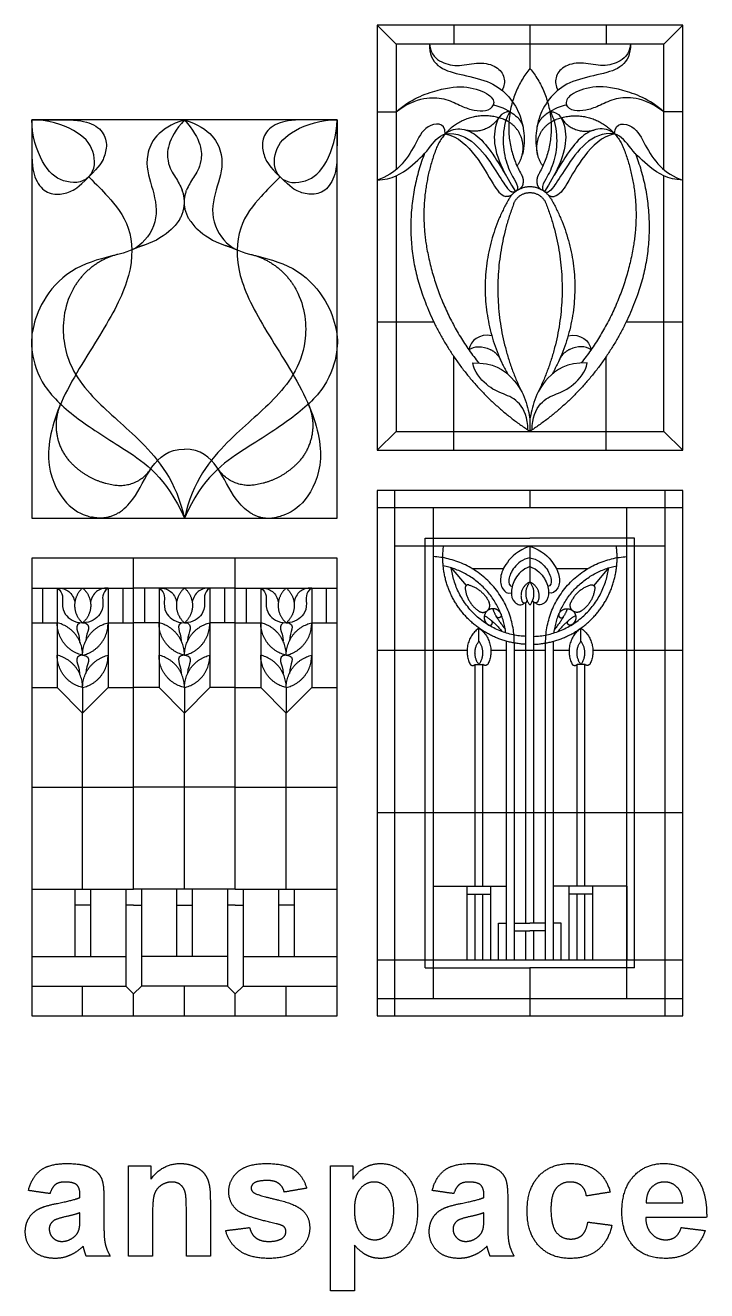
# Model space of a CAD drawing. Header units: millimetres. Extents: x -155 to 174, y -195 to 151.
# Drawn here: x 11 to 65.5, y -195.3 to -93.9 of the extents above; entities that cross this region are included whole.
import ezdxf

# ---------------------------------------------------------------- set-up
doc = ezdxf.new("R2010")
doc.units = ezdxf.units.MM
doc.header["$MEASUREMENT"] = 0
doc.layers.add('Layer 03', color=5, linetype='Continuous')

msp = doc.modelspace()

# ---------------------------------------------------------------- linework, layer by layer
at = {"layer": 'Layer 03'}
for p, q in [((45.27, -127.94), (45.27, -120.42)), ((57.49, -127.94), (57.49, -120.42)), ((40.54, -131.16), (40.54, -173.25)), ((62.21, -173.25), (62.21, -131.16)), ((63.61, -132.55), (39.15, -132.55)), ((43.63, -132.55), (43.63, -171.86)), ((59.13, -171.86), (59.13, -132.55)), ((62.21, -135.63), (40.54, -135.63)), ((42.99, -169.41), (42.99, -135)), ((59.76, -169.41), (59.76, -135)), ((11.48, -138.99), (19.63, -138.99)), ((27.78, -138.99), (19.63, -138.99)), ((27.78, -138.99), (35.93, -138.99)), ((51.06, -165.83), (51.06, -140.13)), ((51.69, -165.83), (51.69, -140.13)), ((49.5, -168.78), (49.5, -143.25)), ((50.13, -168.78), (50.13, -143.39)), ((52.63, -168.78), (52.63, -143.39)), ((53.26, -168.78), (53.26, -143.25)), ((39.15, -143.97), (46.35, -143.97)), ((48.24, -143.97), (49.5, -143.97)), ((50.13, -143.97), (51.06, -143.97)), ((51.06, -143.97), (51.69, -143.97)), ((51.69, -143.97), (52.63, -143.97)), ((53.26, -143.97), (54.52, -143.97)), ((56.41, -143.97), (63.61, -143.97)), ((46.98, -162.88), (46.98, -145.11)), ((47.61, -162.88), (47.61, -145.11)), ((55.15, -162.88), (55.15, -145.11)), ((55.78, -162.88), (55.78, -145.11)), ((39.15, -156.97), (63.61, -156.97)), ((19, -163.12), (19, -170.87)), ((20.26, -163.12), (20.26, -170.87)), ((27.15, -163.12), (27.15, -170.87)), ((28.41, -163.12), (28.41, -170.87)), ((46.35, -168.78), (46.35, -162.88)), ((48.24, -168.78), (48.24, -162.88)), ((54.52, -168.78), (54.52, -162.88)), ((56.41, -168.78), (56.41, -162.88)), ((46.35, -163.51), (48.24, -163.51)), ((46.98, -168.78), (46.98, -163.51)), ((47.61, -168.78), (47.61, -163.51)), ((56.41, -163.51), (54.52, -163.51)), ((55.15, -168.78), (55.15, -163.51)), ((55.78, -168.78), (55.78, -163.51)), ((48.87, -168.78), (48.87, -165.83)), ((53.89, -168.78), (53.89, -165.83)), ((50.13, -166.46), (51.38, -166.46)), ((51.06, -168.78), (51.06, -166.46)), ((52.63, -166.46), (51.38, -166.46)), ((51.69, -168.78), (51.69, -166.46)), ((51.69, -168.78), (51.69, -166.46)), ((28.41, -168.49), (35.93, -168.49)), ((39.15, -168.78), (63.61, -168.78)), ((28.41, -170.87), (35.93, -170.87)), ((39.15, -171.86), (63.61, -171.86))]:
    msp.add_line(p, q, dxfattribs=at)
for points in [[(39.15, -127.94), (63.61, -127.94), (63.61, -93.9), (39.15, -93.9)], [(11.48, -133.39), (35.93, -133.39), (35.93, -101.46), (11.48, -101.46)], [(39.15, -173.25), (63.61, -173.25), (63.61, -131.16), (39.15, -131.16)], [(11.48, -173.25), (35.93, -173.25), (35.93, -136.6), (11.48, -136.6)]]:
    msp.add_lwpolyline(points, close=True, dxfattribs=at)
for points in [[(40.66, -95.41), (39.15, -93.9)], [(45.27, -93.9), (45.27, -95.41)], [(51.38, -93.9), (51.38, -97.36)], [(57.49, -93.9), (57.49, -95.41)], [(62.1, -95.41), (63.61, -93.9)], [(62.1, -105.47), (62.1, -95.41), (40.66, -95.41), (40.66, -105.47)], [(39.15, -100.82), (40.66, -100.82)], [(63.61, -100.82), (62.1, -100.82)], [(40.66, -105.95), (40.66, -126.43), (62.1, -126.43), (62.1, -105.95)], [(39.15, -117.66), (43.68, -117.66)], [(59.08, -117.66), (63.61, -117.66)], [(51.38, -125.46), (51.38, -126.43)], [(40.66, -126.43), (39.15, -127.94)], [(62.1, -126.43), (63.61, -127.94)], [(51.38, -131.16), (51.38, -132.55)], [(42.99, -135), (51.38, -135)], [(59.76, -135), (51.38, -135)], [(51.38, -135.63), (51.38, -138.49)], [(19.63, -163.12), (19.63, -136.6)], [(27.78, -163.12), (27.78, -136.6)], [(45.08, -137.37), (46.27, -138.79)], [(46.72, -137.41), (49.27, -137.41)], [(53.49, -137.41), (56.03, -137.41)], [(57.68, -137.37), (56.49, -138.79)], [(11.48, -138.99), (15.55, -138.99)], [(12.35, -138.99), (12.35, -141.77)], [(13.52, -138.99), (13.52, -146.96)], [(17.59, -138.99), (17.59, -146.96)], [(18.76, -138.99), (18.76, -141.77)], [(20.5, -138.99), (20.5, -141.77)], [(21.67, -138.99), (21.67, -146.96)], [(27.78, -138.99), (23.71, -138.99)], [(25.74, -138.99), (25.74, -146.96)], [(26.91, -138.99), (26.91, -141.77)], [(27.78, -138.99), (31.86, -138.99)], [(28.65, -138.99), (28.65, -141.77)], [(29.82, -138.99), (29.82, -146.96)], [(33.9, -138.99), (33.9, -146.96)], [(35.06, -138.99), (35.06, -141.77)], [(11.48, -141.77), (13.52, -141.77)], [(17.59, -141.77), (19.63, -141.77)], [(21.67, -141.77), (19.63, -141.77)], [(27.78, -141.77), (25.74, -141.77)], [(27.78, -141.77), (29.82, -141.77)], [(33.9, -141.77), (35.93, -141.77)], [(47.29, -143.24), (47.29, -142.19)], [(55.46, -143.24), (55.46, -142.19)], [(46.98, -145.11), (47.61, -145.11)], [(55.78, -145.11), (55.15, -145.11)], [(11.48, -146.96), (13.52, -146.96)], [(13.52, -146.96), (15.55, -149)], [(15.55, -146.96), (15.55, -149)], [(17.59, -146.96), (15.55, -149)], [(17.59, -146.96), (19.63, -146.96)], [(21.67, -146.96), (19.63, -146.96)], [(21.67, -146.96), (23.71, -149)], [(25.74, -146.96), (23.71, -149)], [(23.71, -146.96), (23.71, -149)], [(27.78, -146.96), (25.74, -146.96)], [(27.78, -146.96), (29.82, -146.96)], [(29.82, -146.96), (31.86, -149)], [(33.9, -146.96), (31.86, -149)], [(31.86, -146.96), (31.86, -149)], [(33.9, -146.96), (35.93, -146.96)], [(15.55, -163.12), (15.55, -149)], [(23.71, -163.12), (23.71, -149)], [(31.86, -163.12), (31.86, -149)], [(11.48, -154.93), (19.63, -154.93)], [(27.78, -154.93), (19.63, -154.93)], [(27.78, -154.93), (35.93, -154.93)], [(11.48, -163.12), (19.63, -163.12)], [(14.93, -163.12), (14.93, -168.49)], [(16.18, -163.12), (16.18, -168.49)], [(27.78, -163.12), (19.63, -163.12)], [(23.08, -163.12), (23.08, -168.49)], [(24.33, -163.12), (24.33, -168.49)], [(27.78, -163.12), (35.93, -163.12)], [(31.23, -163.12), (31.23, -168.49)], [(32.49, -163.12), (32.49, -168.49)], [(43.63, -162.88), (43.63, -168.78)], [(43.63, -162.88), (49.5, -162.88)], [(59.13, -162.88), (53.26, -162.88)], [(59.13, -162.88), (59.13, -168.78)], [(16.18, -164.38), (14.93, -164.38)], [(19.63, -164.38), (19, -164.38)], [(19.63, -164.38), (20.26, -164.38)], [(23.08, -164.38), (24.33, -164.38)], [(27.78, -164.38), (27.15, -164.38)], [(27.78, -164.38), (28.41, -164.38)], [(32.49, -164.38), (31.23, -164.38)], [(48.87, -165.83), (49.5, -165.83)], [(50.13, -165.83), (51.38, -165.83)], [(52.63, -165.83), (51.38, -165.83)], [(53.89, -165.83), (53.26, -165.83)], [(11.48, -168.49), (19, -168.49)], [(27.15, -168.49), (20.26, -168.49)], [(42.99, -169.41), (51.38, -169.41)], [(51.38, -169.41), (51.38, -173.25)], [(59.76, -169.41), (51.38, -169.41)], [(11.48, -170.87), (19, -170.87)], [(15.55, -173.25), (15.55, -170.87)], [(19, -170.87), (19.63, -171.5)], [(20.26, -170.87), (19.63, -171.5)], [(27.15, -170.87), (20.26, -170.87)], [(23.71, -173.25), (23.71, -170.87)], [(27.15, -170.87), (27.78, -171.5)], [(28.41, -170.87), (27.78, -171.5)], [(31.86, -173.25), (31.86, -170.87)], [(19.63, -173.25), (19.63, -171.5)], [(27.78, -173.25), (27.78, -171.5)]]:
    msp.add_lwpolyline(points, dxfattribs=at)
for points, degree in [([(43.33, -95.41), (43.31, -96.18), (43.85, -97.31), (45.62, -97.81), (48.11, -98.32), (49.61, -99.38), (50.62, -100.97), (50.95, -102.56), (50.93, -103.57), (50.77, -104.26)], 3), ([(43.33, -95.41), (43.45, -96.27), (44.28, -96.95), (45.7, -97.23), (47.32, -96.78), (48.8, -97.17), (49.41, -98.06), (49.33, -98.79), (49.13, -99.1)], 3), ([(59.42, -95.41), (59.45, -96.18), (58.91, -97.31), (57.13, -97.81), (54.65, -98.32), (53.14, -99.38), (52.14, -100.97), (51.81, -102.56), (51.83, -103.57), (51.99, -104.26)], 3), ([(59.42, -95.41), (59.31, -96.27), (58.48, -96.95), (57.06, -97.23), (55.44, -96.78), (53.96, -97.17), (53.35, -98.06), (53.43, -98.79), (53.63, -99.1)], 3), ([(40.66, -100.82), (41.8, -99.83), (44.16, -98.92), (46.38, -98.71), (48.32, -99.43), (48.53, -100.02), (48.45, -100.27)], 3), ([(62.1, -100.82), (60.96, -99.83), (58.6, -98.92), (56.38, -98.71), (54.44, -99.43), (54.23, -100.02), (54.31, -100.27)], 3), ([(40.66, -100.82), (41.82, -99.99), (43.21, -99.62), (44.69, -99.75), (45.92, -100.42), (46.92, -100.74), (47.85, -100.8), (48.36, -100.52), (48.45, -100.27)], 3), ([(62.1, -100.82), (60.94, -99.99), (59.55, -99.62), (58.07, -99.75), (56.84, -100.42), (55.84, -100.74), (54.91, -100.8), (54.4, -100.52), (54.31, -100.27)], 3), ([(49.79, -100.82), (49, -100.8), (48.43, -102.16), (48.54, -104.04), (49.3, -105.77), (50.23, -107.21)], 3), ([(52.97, -100.82), (53.76, -100.8), (54.33, -102.16), (54.22, -104.04), (53.46, -105.77), (52.53, -107.21)], 3), ([(23.71, -101.46), (21.56, -102.16), (20.34, -104.44), (21.08, -106.72), (21.78, -109.35), (20.19, -111.88), (18.07, -112.29), (14.41, -113.34), (12.19, -116.03), (11.48, -118.3), (11.37, -119.88), (12.18, -122.86), (15.1, -125.51), (18.81, -127.78), (22.25, -130.08), (23.71, -133.39)], 3), ([(16.05, -106.04), (16.58, -105.51), (16.6, -103.87), (15.21, -102.25), (12.72, -101.46), (11.48, -101.46)], 3), ([(11.48, -101.46), (14.37, -101.46), (15.73, -101.46), (17.2, -102.26), (17.56, -103.46), (17.27, -104.58), (16.94, -105.15), (16.05, -106.04)], 3), ([(11.48, -101.46), (11.48, -104.35), (11.48, -105.71), (12.28, -107.19), (13.47, -107.54), (14.59, -107.26), (15.16, -106.93), (16.05, -106.04)], 3), ([(16.05, -106.04), (15.52, -106.57), (13.88, -106.59), (12.27, -105.19), (11.48, -102.71), (11.48, -101.46)], 3), ([(23.71, -101.46), (25.85, -102.16), (27.07, -104.44), (26.33, -106.72), (25.63, -109.35), (27.22, -111.88), (29.35, -112.29), (33, -113.34), (35.22, -116.03), (35.93, -118.3), (36.04, -119.88), (35.23, -122.86), (32.31, -125.51), (28.6, -127.78), (25.16, -130.08), (23.71, -133.39)], 3), ([(35.93, -101.46), (33.04, -101.46), (31.69, -101.46), (30.21, -102.26), (29.85, -103.46), (30.14, -104.58), (30.47, -105.15), (31.36, -106.04)], 3), ([(31.36, -106.04), (30.83, -105.51), (30.81, -103.87), (32.2, -102.25), (34.69, -101.46), (35.93, -101.46)], 3), ([(31.36, -106.04), (31.89, -106.57), (33.53, -106.59), (35.15, -105.19), (35.93, -102.71), (35.93, -101.46)], 3), ([(35.93, -101.46), (35.93, -104.35), (35.93, -105.71), (35.14, -107.19), (33.94, -107.54), (32.82, -107.26), (32.25, -106.93), (31.36, -106.04)], 3), ([(44.6, -102.59), (44.57, -101.61), (42.93, -101.81), (42.22, -103.47), (41.07, -105.3), (39.89, -106.05), (39.15, -106.3)], 3), ([(58.16, -102.59), (58.19, -101.61), (59.83, -101.81), (60.54, -103.47), (61.69, -105.3), (62.87, -106.05), (63.61, -106.3)], 3), ([(39.15, -106.3), (40.35, -106.25), (41.89, -105.26), (43.34, -103.8), (44.02, -102.75), (44.6, -102.59)], 3), ([(63.61, -106.3), (62.41, -106.25), (60.87, -105.26), (59.42, -103.8), (58.73, -102.75), (58.16, -102.59)], 3), ([(48.32, -118.77), (47.3, -118.59), (46.62, -119.14), (46.49, -119.9)], 3), ([(54.43, -118.77), (55.45, -118.59), (56.14, -119.14), (56.27, -119.9)], 3), ([(46.49, -119.9), (46.91, -119.54), (47.6, -119.6), (48.18, -119.86)], 3), ([(56.27, -119.9), (55.85, -119.54), (55.15, -119.6), (54.58, -119.86)], 3), ([(46.79, -120.95), (48.44, -120.88), (50.21, -122.18), (51.08, -123.93), (51.32, -125.01), (51.38, -125.46)], 3), ([(51.21, -126.32), (51.21, -125.35), (50.61, -123.98), (49.25, -123.43), (47.92, -122.89), (46.91, -121.62), (46.79, -120.95)], 3), ([(55.97, -120.95), (54.32, -120.88), (52.54, -122.18), (51.68, -123.93), (51.44, -125.01), (51.38, -125.46)], 3), ([(51.55, -126.32), (51.55, -125.35), (52.15, -123.98), (53.51, -123.43), (54.83, -122.89), (55.85, -121.62), (55.97, -120.95)], 3), ([(51.38, -135.63), (50.39, -135.98), (49.4, -136.98), (48.92, -138.15), (49.12, -139.14), (49.58, -139.46), (49.89, -139.37)], 3), ([(51.38, -135.63), (52.37, -135.98), (53.35, -136.98), (53.84, -138.15), (53.64, -139.14), (53.18, -139.46), (52.87, -139.37)], 3), ([(51.38, -136.56), (50.78, -136.67), (50.01, -137.33), (49.6, -138.32), (49.71, -138.85), (49.96, -138.85)], 3), ([(51.38, -136.56), (51.98, -136.67), (52.75, -137.33), (53.16, -138.32), (53.05, -138.85), (52.8, -138.85)], 3), ([(51.38, -137.27), (50.77, -137.48), (50.11, -138.22), (49.8, -139.31), (50.02, -140.23), (50.73, -140.42), (50.94, -140.17)], 3), ([(51.38, -137.27), (51.98, -137.48), (52.65, -138.22), (52.95, -139.31), (52.74, -140.23), (52.03, -140.42), (51.82, -140.17)], 3), ([(13.52, -138.99), (14.07, -139.37), (13.82, -140.3), (14.13, -141.13), (14.66, -141.57), (15.2, -141.77), (15.55, -141.77)], 3), ([(13.52, -138.99), (13.93, -138.99), (14.51, -139.16), (14.86, -139.76), (14.93, -140.12)], 3), ([(17.59, -138.99), (17.04, -139.37), (17.29, -140.3), (16.97, -141.13), (16.45, -141.57), (15.91, -141.77), (15.55, -141.77)], 3), ([(17.59, -138.99), (17.18, -138.99), (16.6, -139.16), (16.25, -139.76), (16.18, -140.12)], 3), ([(21.67, -138.99), (22.22, -139.37), (21.97, -140.3), (22.28, -141.13), (22.81, -141.57), (23.35, -141.77), (23.71, -141.77)], 3), ([(21.67, -138.99), (22.08, -138.99), (22.66, -139.16), (23.01, -139.76), (23.08, -140.12)], 3), ([(25.74, -138.99), (25.19, -139.37), (25.44, -140.3), (25.13, -141.13), (24.6, -141.57), (24.06, -141.77), (23.71, -141.77)], 3), ([(25.74, -138.99), (25.33, -138.99), (24.75, -139.16), (24.4, -139.76), (24.33, -140.12)], 3), ([(29.82, -138.99), (30.23, -138.99), (30.81, -139.16), (31.16, -139.76), (31.23, -140.12)], 3), ([(29.82, -138.99), (30.38, -139.37), (30.12, -140.3), (30.44, -141.13), (30.96, -141.57), (31.51, -141.77), (31.86, -141.77)], 3), ([(33.9, -138.99), (33.34, -139.37), (33.59, -140.3), (33.28, -141.13), (32.76, -141.57), (32.21, -141.77), (31.86, -141.77)], 3), ([(33.9, -138.99), (33.48, -138.99), (32.9, -139.16), (32.55, -139.76), (32.49, -140.12)], 3), ([(48.39, -140.64), (48.66, -141.38), (49.4, -142.27)], 2), ([(54.37, -140.64), (54.1, -141.38), (53.36, -142.27)], 2), ([(15.55, -141.77), (15.12, -141.77), (14.98, -142.24), (15.3, -142.82), (15.3, -143.22)], 3), ([(15.55, -141.77), (15.99, -141.77), (16.13, -142.24), (15.8, -142.82), (15.8, -143.22)], 3), ([(23.71, -141.77), (23.27, -141.77), (23.13, -142.24), (23.45, -142.82), (23.45, -143.22)], 3), ([(23.71, -141.77), (24.14, -141.77), (24.28, -142.24), (23.96, -142.82), (23.96, -143.22)], 3), ([(31.86, -141.77), (31.42, -141.77), (31.29, -142.24), (31.61, -142.82), (31.61, -143.22)], 3), ([(31.86, -141.77), (32.3, -141.77), (32.43, -142.24), (32.11, -142.82), (32.11, -143.22)], 3), ([(47.73, -141.19), (48.41, -141.59), (49.16, -142.47)], 2), ([(55.03, -141.19), (54.34, -141.59), (53.6, -142.47)], 2), ([(15.55, -144.37), (15.12, -144.37), (14.98, -144.83), (15.3, -145.41), (15.3, -145.82)], 3), ([(15.55, -144.37), (15.99, -144.37), (16.13, -144.83), (15.8, -145.41), (15.8, -145.82)], 3), ([(23.71, -144.37), (23.27, -144.37), (23.13, -144.83), (23.45, -145.41), (23.45, -145.82)], 3), ([(23.71, -144.37), (24.14, -144.37), (24.28, -144.83), (23.96, -145.41), (23.96, -145.82)], 3), ([(31.86, -144.37), (31.42, -144.37), (31.29, -144.83), (31.61, -145.41), (31.61, -145.82)], 3), ([(31.86, -144.37), (32.3, -144.37), (32.43, -144.83), (32.11, -145.41), (32.11, -145.82)], 3), ([(12.2, -185.62), (12.9, -185.09), (14.28, -185.09)], 2), ([(14.28, -185.09), (15.53, -185.09), (16.14, -185.4)], 2), ([(16.14, -185.4), (16.76, -185.7), (17.01, -186.17)], 2), ([(19.23, -192.5), (19.23, -188.89), (19.23, -185.28)], 2), ([(19.23, -185.28), (20.13, -185.28), (21.02, -185.28)], 2), ([(21.02, -186.33), (21.96, -185.09), (23.38, -185.09)], 2), ([(21.02, -185.28), (21.02, -185.8), (21.02, -186.33)], 2), ([(23.38, -185.09), (24, -185.09), (24.52, -185.32)], 2), ([(24.52, -185.32), (25.04, -185.55), (25.3, -185.9)], 2), ([(28, -185.74), (28.74, -185.09), (30.3, -185.09)], 2), ([(30.3, -185.09), (31.78, -185.09), (32.5, -185.59)], 2), ([(35.41, -185.28), (36.3, -185.28), (37.2, -185.28)], 2), ([(35.41, -195.28), (35.41, -190.28), (35.41, -185.28)], 2), ([(37.2, -185.28), (37.2, -185.8), (37.2, -186.33)], 2), ([(37.2, -186.33), (37.54, -185.79), (38.12, -185.44)], 2), ([(38.12, -185.44), (38.7, -185.09), (39.41, -185.09)], 2), ([(39.41, -185.09), (40.65, -185.09), (41.52, -186.08)], 2), ([(44.54, -185.62), (45.24, -185.09), (46.62, -185.09)], 2), ([(46.62, -185.09), (47.88, -185.09), (48.49, -185.4)], 2), ([(48.49, -185.4), (49.1, -185.7), (49.35, -186.17)], 2), ([(52.09, -186.09), (53.02, -185.09), (54.62, -185.09)], 2), ([(54.62, -185.09), (55.93, -185.09), (56.7, -185.66)], 2), ([(59.68, -186.11), (60.63, -185.09), (62.07, -185.09)], 2), ([(62.07, -185.09), (63.7, -185.09), (64.63, -186.16)], 2), ([(11.21, -187.25), (11.5, -186.15), (12.2, -185.62)], 2), ([(17.01, -186.17), (17.26, -186.63), (17.26, -187.88)], 2), ([(25.3, -185.9), (25.57, -186.26), (25.67, -186.71)], 2), ([(27.26, -187.33), (27.26, -186.38), (28, -185.74)], 2), ([(30.34, -186.45), (29.59, -186.45), (29.27, -186.66)], 2), ([(31.26, -186.69), (30.94, -186.45), (30.34, -186.45)], 2), ([(32.5, -185.59), (33.22, -186.09), (33.49, -187.07)], 2), ([(41.52, -186.08), (42.38, -187.08), (42.38, -188.85)], 2), ([(43.55, -187.25), (43.84, -186.15), (44.54, -185.62)], 2), ([(49.35, -186.17), (49.6, -186.63), (49.6, -187.88)], 2), ([(51.15, -188.9), (51.15, -187.1), (52.09, -186.09)], 2), ([(56.7, -185.66), (57.48, -186.22), (57.81, -187.38)], 2), ([(58.74, -188.94), (58.74, -187.14), (59.68, -186.11)], 2), ([(64.63, -186.16), (65.57, -187.22), (65.53, -189.41)], 2), ([(12.94, -187.5), (12.07, -187.38), (11.21, -187.25)], 2), ([(13.37, -186.78), (13.1, -186.98), (12.94, -187.5)], 2), ([(14.12, -186.57), (13.64, -186.57), (13.37, -186.78)], 2), ([(15.09, -186.81), (14.83, -186.57), (14.12, -186.57)], 2), ([(15.34, -187.61), (15.34, -187.05), (15.09, -186.81)], 2), ([(21.82, -186.85), (21.43, -187.12), (21.29, -187.57)], 2), ([(22.7, -186.57), (22.21, -186.57), (21.82, -186.85)], 2), ([(23.35, -186.76), (23.08, -186.57), (22.7, -186.57)], 2), ([(23.74, -187.3), (23.62, -186.96), (23.35, -186.76)], 2), ([(23.86, -188.81), (23.86, -187.64), (23.74, -187.3)], 2), ([(25.67, -186.71), (25.78, -187.16), (25.78, -188)], 2), ([(28.12, -188.97), (27.26, -188.38), (27.26, -187.33)], 2), ([(29.27, -186.66), (29.05, -186.82), (29.05, -187.06)], 2), ([(29.05, -187.06), (29.05, -187.27), (29.24, -187.41)], 2), ([(29.24, -187.41), (29.5, -187.61), (31.02, -187.96)], 2), ([(31.7, -187.38), (31.59, -186.93), (31.26, -186.69)], 2), ([(33.49, -187.07), (32.6, -187.22), (31.7, -187.38)], 2), ([(37.77, -187.13), (37.32, -187.68), (37.32, -188.77)], 2), ([(38.91, -186.57), (38.23, -186.57), (37.77, -187.13)], 2), ([(40.02, -187.14), (39.57, -186.57), (38.91, -186.57)], 2), ([(40.47, -188.86), (40.47, -187.7), (40.02, -187.14)], 2), ([(45.28, -187.5), (44.42, -187.38), (43.55, -187.25)], 2), ([(45.72, -186.78), (45.45, -186.98), (45.28, -187.5)], 2), ([(46.47, -186.57), (45.99, -186.57), (45.72, -186.78)], 2), ([(47.43, -186.81), (47.18, -186.57), (46.47, -186.57)], 2), ([(47.69, -187.61), (47.69, -187.05), (47.43, -186.81)], 2), ([(53.48, -187.08), (53.06, -187.58), (53.06, -188.75)], 2), ([(54.61, -186.57), (53.9, -186.57), (53.48, -187.08)], 2), ([(55.47, -186.85), (55.14, -186.57), (54.61, -186.57)], 2), ([(55.9, -187.69), (55.81, -187.13), (55.47, -186.85)], 2), ([(57.81, -187.38), (56.86, -187.53), (55.9, -187.69)], 2), ([(61.1, -187.02), (60.68, -187.47), (60.69, -188.24)], 2), ([(62.16, -186.57), (61.52, -186.57), (61.1, -187.02)], 2), ([(63.18, -187), (62.76, -186.57), (62.16, -186.57)], 2), ([(63.62, -188.24), (63.6, -187.42), (63.18, -187)], 2), ([(12.05, -188.72), (12.56, -188.47), (13.53, -188.28)], 2), ([(13.53, -188.28), (14.84, -188.03), (15.34, -187.81)], 2), ([(15.34, -187.81), (15.34, -187.71), (15.34, -187.61)], 2), ([(17.26, -187.88), (17.26, -189), (17.26, -190.12)], 2), ([(21.29, -187.57), (21.15, -188.02), (21.15, -189.23)], 2), ([(25.78, -188), (25.78, -190.25), (25.78, -192.5)], 2), ([(31.02, -187.96), (32.54, -188.31), (33.14, -188.82)], 2), ([(44.39, -188.72), (44.91, -188.47), (45.88, -188.28)], 2), ([(45.88, -188.28), (47.19, -188.03), (47.69, -187.81)], 2), ([(47.69, -187.81), (47.69, -187.71), (47.69, -187.61)], 2), ([(49.6, -187.88), (49.6, -189), (49.6, -190.12)], 2), ([(60.69, -188.24), (62.15, -188.24), (63.62, -188.24)], 2), ([(10.96, -190.55), (10.96, -189.94), (11.25, -189.46)], 2), ([(11.25, -189.46), (11.53, -188.98), (12.05, -188.72)], 2), ([(14.23, -189.34), (13.47, -189.51), (13.23, -189.67)], 2), ([(15.34, -189.04), (14.99, -189.17), (14.23, -189.34)], 2), ([(15.27, -190.35), (15.34, -190.11), (15.34, -189.42)], 2), ([(15.34, -189.42), (15.34, -189.23), (15.34, -189.04)], 2), ([(21.15, -189.23), (21.15, -190.86), (21.15, -192.5)], 2), ([(23.86, -192.5), (23.86, -190.66), (23.86, -188.81)], 2), ([(31.05, -189.91), (28.74, -189.39), (28.12, -188.97)], 2), ([(33.14, -188.82), (33.74, -189.33), (33.74, -190.25)], 2), ([(37.32, -188.77), (37.32, -190.01), (37.79, -190.61)], 2), ([(40.03, -190.66), (40.47, -190.11), (40.47, -188.86)], 2), ([(42.38, -188.85), (42.38, -190.67), (41.51, -191.68)], 2), ([(43.31, -190.55), (43.31, -189.94), (43.59, -189.46)], 2), ([(43.59, -189.46), (43.88, -188.98), (44.39, -188.72)], 2), ([(46.58, -189.34), (45.81, -189.51), (45.58, -189.67)], 2), ([(47.69, -189.04), (47.34, -189.17), (46.58, -189.34)], 2), ([(47.62, -190.35), (47.69, -190.11), (47.69, -189.42)], 2), ([(47.69, -189.42), (47.69, -189.23), (47.69, -189.04)], 2), ([(52.09, -191.68), (51.15, -190.67), (51.15, -188.9)], 2), ([(53.06, -188.75), (53.06, -190.06), (53.49, -190.6)], 2), ([(59.46, -191.45), (58.74, -190.46), (58.74, -188.94)], 2), ([(65.53, -189.41), (63.09, -189.41), (60.65, -189.41)], 2), ([(60.65, -189.41), (60.67, -190.26), (61.13, -190.73)], 2), ([(11.6, -192.08), (10.96, -191.47), (10.96, -190.55)], 2), ([(13.23, -189.67), (12.88, -189.93), (12.88, -190.34)], 2), ([(12.88, -190.34), (12.88, -190.74), (13.16, -191.03)], 2), ([(14.84, -190.99), (15.17, -190.73), (15.27, -190.35)], 2), ([(17.26, -190.12), (17.26, -191.07), (17.36, -191.53)], 2), ([(27.01, -190.46), (27.97, -190.34), (28.93, -190.22)], 2), ([(28.13, -192.09), (27.28, -191.49), (27.01, -190.46)], 2), ([(28.93, -190.22), (29.05, -190.76), (29.42, -191.04)], 2), ([(31.69, -190.16), (31.55, -190.03), (31.05, -189.91)], 2), ([(31.58, -191.05), (31.83, -190.86), (31.83, -190.53)], 2), ([(31.83, -190.53), (31.83, -190.31), (31.69, -190.16)], 2), ([(33.74, -190.25), (33.74, -191.25), (32.91, -191.97)], 2), ([(43.95, -192.08), (43.31, -191.47), (43.31, -190.55)], 2), ([(45.58, -189.67), (45.22, -189.93), (45.22, -190.34)], 2), ([(45.22, -190.34), (45.22, -190.74), (45.51, -191.03)], 2), ([(47.18, -190.99), (47.51, -190.73), (47.62, -190.35)], 2), ([(49.6, -190.12), (49.6, -191.07), (49.71, -191.53)], 2), ([(55.54, -190.84), (55.88, -190.53), (56.02, -189.78)], 2), ([(56.02, -189.78), (56.98, -189.91), (57.94, -190.03)], 2), ([(57.94, -190.03), (57.65, -191.34), (56.82, -192.01)], 2), ([(63.02, -190.97), (63.33, -190.74), (63.49, -190.22)], 2), ([(63.49, -190.22), (64.45, -190.34), (65.41, -190.46)], 2), ([(65.41, -190.46), (65.04, -191.55), (64.24, -192.12)], 2), ([(13.16, -191.03), (13.45, -191.33), (13.89, -191.33)], 2), ([(13.89, -191.33), (14.39, -191.33), (14.84, -190.99)], 2), ([(17.36, -191.53), (17.47, -191.98), (17.75, -192.5)], 2), ([(29.42, -191.04), (29.79, -191.33), (30.46, -191.33)], 2), ([(30.46, -191.33), (31.2, -191.33), (31.58, -191.05)], 2), ([(37.79, -190.61), (38.27, -191.2), (38.95, -191.2)], 2), ([(38.95, -191.2), (39.6, -191.2), (40.03, -190.66)], 2), ([(45.51, -191.03), (45.79, -191.33), (46.24, -191.33)], 2), ([(46.24, -191.33), (46.73, -191.33), (47.18, -190.99)], 2), ([(49.71, -191.53), (49.81, -191.98), (50.1, -192.5)], 2), ([(53.49, -190.6), (53.92, -191.14), (54.65, -191.14)], 2), ([(54.65, -191.14), (55.19, -191.14), (55.54, -190.84)], 2), ([(62.25, -192.69), (60.36, -192.69), (59.46, -191.45)], 2), ([(61.13, -190.73), (61.58, -191.2), (62.25, -191.2)], 2), ([(62.25, -191.2), (62.71, -191.2), (63.02, -190.97)], 2), ([(13.36, -192.69), (12.24, -192.69), (11.6, -192.08)], 2), ([(14.54, -192.44), (13.99, -192.69), (13.36, -192.69)], 2), ([(15.59, -191.72), (15.1, -192.2), (14.54, -192.44)], 2), ([(15.66, -191.94), (15.61, -191.77), (15.59, -191.72)], 2), ([(15.84, -192.5), (15.76, -192.31), (15.66, -191.94)], 2), ([(17.75, -192.5), (16.8, -192.5), (15.84, -192.5)], 2), ([(21.15, -192.5), (20.19, -192.5), (19.23, -192.5)], 2), ([(25.78, -192.5), (24.82, -192.5), (23.86, -192.5)], 2), ([(30.46, -192.69), (28.99, -192.69), (28.13, -192.09)], 2), ([(32.91, -191.97), (32.08, -192.69), (30.46, -192.69)], 2), ([(38.33, -192.45), (37.85, -192.21), (37.32, -191.64)], 2), ([(37.32, -191.64), (37.32, -193.46), (37.32, -195.28)], 2), ([(39.4, -192.69), (38.81, -192.69), (38.33, -192.45)], 2), ([(41.51, -191.68), (40.64, -192.69), (39.4, -192.69)], 2), ([(45.7, -192.69), (44.59, -192.69), (43.95, -192.08)], 2), ([(46.89, -192.44), (46.33, -192.69), (45.7, -192.69)], 2), ([(47.93, -191.72), (47.45, -192.2), (46.89, -192.44)], 2), ([(48, -191.94), (47.95, -191.77), (47.93, -191.72)], 2), ([(48.18, -192.5), (48.11, -192.31), (48, -191.94)], 2), ([(50.1, -192.5), (49.14, -192.5), (48.18, -192.5)], 2), ([(54.6, -192.69), (53.02, -192.69), (52.09, -191.68)], 2), ([(56.82, -192.01), (55.99, -192.69), (54.6, -192.69)], 2), ([(64.24, -192.12), (63.45, -192.69), (62.25, -192.69)], 2), ([(37.32, -195.28), (36.36, -195.28), (35.41, -195.28)], 2)]:
    msp.add_open_spline(points, degree=degree, dxfattribs=at)
for points, weights in [([(51.38, -97.36), (48.09, -101.35), (50.68, -105.83)], [1, 0.821281163109, 1]), ([(51.38, -97.36), (54.67, -101.35), (52.08, -105.83)], [1, 0.821281163109, 1]), ([(48.88, -101.3), (47.94, -102.8), (46.25, -102.29)], [1, 0.796066312817, 1]), ([(50.36, -101.25), (50.75, -101.61), (50.84, -102.14)], [1, 0.946269325504, 1]), ([(52.4, -101.25), (52.01, -101.61), (51.92, -102.14)], [1, 0.946269325504, 1]), ([(53.87, -101.3), (54.82, -102.8), (56.51, -102.29)], [1, 0.796066312817, 1]), ([(49.69, -101.64), (49.49, -101.52), (49.27, -101.43)], [1, 0.995325687448, 1]), ([(53.07, -101.64), (53.27, -101.52), (53.49, -101.43)], [1, 0.995325687448, 1]), ([(42.94, -104.15), (40.75, -109.79), (42.77, -115.49)], [1, 0.937046909306, 1]), ([(43.83, -103.88), (42.41, -107.68), (43.1, -111.67)], [1, 0.965182770569, 1]), ([(58.93, -103.88), (60.35, -107.68), (59.65, -111.67)], [1, 0.965182770569, 1]), ([(59.81, -104.15), (62.01, -109.79), (59.99, -115.49)], [1, 0.937046909306, 1]), ([(50.68, -105.83), (50.91, -106.22), (50.8, -106.66)], [1, 0.926760735416, 1]), ([(52.08, -105.83), (51.85, -106.22), (51.96, -106.66)], [1, 0.926760735416, 1]), ([(23.33, -109.43), (23.99, -108.32), (23.53, -107.12)], [1, 0.897315709262, 1]), ([(24.08, -109.43), (23.42, -108.32), (23.88, -107.12)], [1, 0.897315709262, 1]), ([(49.97, -107.44), (49.74, -107.67), (49.43, -107.61)], [1, 0.873124645074, 1]), ([(50.23, -107.21), (50.08, -107.32), (49.91, -107.24)], [1, 0.861254094632, 1]), ([(50.38, -106.8), (50.44, -107.06), (50.23, -107.21)], [1, 0.830229507203, 1]), ([(50.8, -106.66), (50.73, -106.93), (50.49, -107.06)], [1, 0.91085789718, 1]), ([(51.96, -106.66), (52.03, -106.93), (52.27, -107.06)], [1, 0.91085789718, 1]), ([(52.38, -106.8), (52.32, -107.06), (52.53, -107.21)], [1, 0.830229507203, 1]), ([(52.53, -107.21), (52.68, -107.32), (52.85, -107.24)], [1, 0.861254094632, 1]), ([(52.79, -107.44), (53.01, -107.67), (53.33, -107.61)], [1, 0.873124645074, 1]), ([(49.69, -107.82), (45.65, -114.81), (49.6, -121.85)], [1, 0.869060217368, 1]), ([(50.08, -108.19), (47.08, -115.91), (50.75, -123.33)], [1, 0.915136244299, 1]), ([(52.67, -108.19), (55.68, -115.91), (52.01, -123.33)], [1, 0.91513632437, 1]), ([(53.07, -107.82), (57.11, -114.81), (53.15, -121.85)], [1, 0.869060217368, 1]), ([(20.5, -111.51), (19.98, -111.67), (19.48, -111.9)], [1, 0.998356045215, 1]), ([(26.91, -111.51), (27.43, -111.67), (27.93, -111.9)], [1, 0.998356045215, 1]), ([(18.37, -112.25), (15.94, -112.87), (14.76, -115.09)], [1, 0.914085055667, 1]), ([(29.04, -112.25), (31.47, -112.87), (32.65, -115.09)], [1, 0.914085055667, 1]), ([(43.1, -111.67), (44, -116.84), (47.27, -120.95)], [1, 0.968776643786, 1]), ([(59.65, -111.67), (58.76, -116.84), (55.48, -120.95)], [1, 0.968776643786, 1]), ([(42.77, -115.49), (45.23, -122.41), (51.38, -126.43)], [1, 0.947704855683, 1]), ([(59.99, -115.49), (57.53, -122.41), (51.38, -126.43)], [1, 0.947704855683, 1]), ([(48.18, -119.86), (48.77, -120.12), (49.03, -120.71)], [1, 0.933958774313, 1]), ([(54.58, -119.86), (53.99, -120.12), (53.73, -120.71)], [1, 0.933958774313, 1]), ([(13.78, -124.25), (12.62, -126.94), (14.68, -129.01)], [1, 0.827998160265, 1]), ([(33.63, -124.25), (34.79, -126.94), (32.73, -129.01)], [1, 0.827998160265, 1]), ([(14.68, -129.01), (16.11, -130.45), (18.12, -130.73)], [1, 0.94797915353, 1]), ([(18.12, -130.73), (19.98, -131), (21.01, -129.44)], [1, 0.846068397082, 1]), ([(29.29, -130.73), (27.44, -131), (26.4, -129.44)], [1, 0.846068397082, 1]), ([(32.73, -129.01), (31.3, -130.45), (29.29, -130.73)], [1, 0.94797915353, 1]), ([(18.44, -132.95), (17.43, -133.59), (16.27, -133.3)], [1, 0.918527492926, 1]), ([(28.98, -132.95), (29.98, -133.59), (31.14, -133.3)], [1, 0.918527492926, 1]), ([(50.13, -143.39), (50.13, -136.87), (43.63, -136.46)], [1, 0.728733903126, 1]), ([(52.63, -143.39), (52.63, -136.87), (59.13, -136.46)], [1, 0.728733903126, 1]), ([(49.45, -142.57), (48.86, -138.09), (44.43, -137.2)], [1, 0.812644741732, 1]), ([(51.06, -142.86), (45.77, -142.63), (45.08, -137.37)], [1, 0.765483564889, 1]), ([(51.69, -142.86), (56.99, -142.63), (57.68, -137.37)], [1, 0.765483564889, 1]), ([(53.31, -142.57), (53.89, -138.09), (58.33, -137.2)], [1, 0.812644741732, 1]), ([(46.49, -138.74), (47.63, -139.06), (48.11, -140.14)], [1, 0.907464221006, 1]), ([(51.38, -138.49), (50.33, -138.96), (50.74, -140.04)], [1, 0.72838714458, 1]), ([(51.38, -140.36), (50.66, -139.42), (51.38, -138.49)], [1, 0.793018956744, 1]), ([(51.38, -138.49), (52.42, -138.96), (52.02, -140.04)], [1, 0.72838714458, 1]), ([(51.38, -140.36), (52.1, -139.42), (51.38, -138.49)], [1, 0.793018956744, 1]), ([(56.27, -138.74), (55.13, -139.06), (54.65, -140.14)], [1, 0.907464221006, 1]), ([(46.19, -139), (46.31, -140.17), (47.28, -140.83)], [1, 0.907464221006, 1]), ([(56.57, -139), (56.45, -140.17), (55.48, -140.83)], [1, 0.907464221006, 1]), ([(15.55, -144.37), (13.5, -143.88), (13.52, -141.77)], [1, 0.782805868542, 1]), ([(15.55, -144.37), (15.57, -142.26), (13.52, -141.77)], [1, 0.782805868542, 1]), ([(15.55, -144.37), (15.54, -142.26), (17.59, -141.77)], [1, 0.782805868542, 1]), ([(15.55, -144.37), (17.6, -143.88), (17.59, -141.77)], [1, 0.782805868542, 1]), ([(23.71, -144.37), (21.65, -143.88), (21.67, -141.77)], [1, 0.782805868542, 1]), ([(23.71, -144.37), (23.72, -142.26), (21.67, -141.77)], [1, 0.782805868542, 1]), ([(23.71, -144.37), (23.69, -142.26), (25.74, -141.77)], [1, 0.782805868542, 1]), ([(23.71, -144.37), (25.76, -143.88), (25.74, -141.77)], [1, 0.782805868542, 1]), ([(31.86, -144.37), (31.87, -142.26), (29.82, -141.77)], [1, 0.782805868542, 1]), ([(31.86, -144.37), (29.81, -143.88), (29.82, -141.77)], [1, 0.782805868542, 1]), ([(31.86, -144.37), (33.91, -143.88), (33.9, -141.77)], [1, 0.782805868542, 1]), ([(31.86, -144.37), (31.84, -142.26), (33.9, -141.77)], [1, 0.782805868542, 1]), ([(47.29, -142.19), (45.74, -143.31), (46.56, -145.04)], [1, 0.767086728908, 1]), ([(47.29, -142.19), (48.85, -143.31), (48.03, -145.04)], [1, 0.767086728908, 1]), ([(55.46, -142.19), (53.91, -143.31), (54.73, -145.04)], [1, 0.767086728908, 1]), ([(55.46, -142.19), (57.02, -143.31), (56.2, -145.04)], [1, 0.767086728908, 1]), ([(47.29, -145.11), (46.58, -144.18), (47.29, -143.24)], [1, 0.793018956744, 1]), ([(47.29, -145.11), (48.01, -144.18), (47.29, -143.24)], [1, 0.793018956744, 1]), ([(55.46, -145.11), (54.75, -144.18), (55.46, -143.24)], [1, 0.793018956744, 1]), ([(55.46, -145.11), (56.18, -144.18), (55.46, -143.24)], [1, 0.793018956744, 1]), ([(15.55, -146.96), (15.57, -144.86), (13.52, -144.37)], [1, 0.782805868542, 1]), ([(15.55, -146.96), (13.5, -146.48), (13.52, -144.37)], [1, 0.782805868542, 1]), ([(15.55, -146.96), (17.6, -146.48), (17.59, -144.37)], [1, 0.782805868542, 1]), ([(15.55, -146.96), (15.54, -144.86), (17.59, -144.37)], [1, 0.782805868542, 1]), ([(23.71, -146.96), (23.72, -144.86), (21.67, -144.37)], [1, 0.782805868542, 1]), ([(23.71, -146.96), (21.65, -146.48), (21.67, -144.37)], [1, 0.782805868542, 1]), ([(23.71, -146.96), (25.76, -146.48), (25.74, -144.37)], [1, 0.782805868542, 1]), ([(23.71, -146.96), (23.69, -144.86), (25.74, -144.37)], [1, 0.782805868542, 1]), ([(31.86, -146.96), (29.81, -146.48), (29.82, -144.37)], [1, 0.782805868542, 1]), ([(31.86, -146.96), (31.87, -144.86), (29.82, -144.37)], [1, 0.782805868542, 1]), ([(31.86, -146.96), (31.84, -144.86), (33.9, -144.37)], [1, 0.782805868542, 1]), ([(31.86, -146.96), (33.91, -146.48), (33.9, -144.37)], [1, 0.782805868542, 1])]:
    msp.add_rational_spline(points, weights, degree=2, dxfattribs=at)
for points, knots in [([(48.45, -100.27), (49.19, -100.44), (49.9, -100.86), (50.28, -101.18), (50.36, -101.25)], [0, 0, 0, 0, 2.999864, 3.902169, 3.902169, 3.902169, 3.902169]), ([(54.31, -100.27), (53.56, -100.44), (52.86, -100.86), (52.47, -101.18), (52.4, -101.25)], [0, 0, 0, 0, 2.999864, 3.902169, 3.902169, 3.902169, 3.902169]), ([(49.79, -100.82), (49.44, -101.32), (49.15, -102.69), (49.32, -104.61), (49.94, -105.98), (50.31, -106.54), (50.38, -106.8)], [0, 0, 0, 0, 3.924573, 7.849145, 11.773718, 14.653675, 14.653675, 14.653675, 14.653675]), ([(52.97, -100.82), (53.32, -101.32), (53.6, -102.69), (53.44, -104.61), (52.82, -105.98), (52.44, -106.54), (52.38, -106.8)], [0, 0, 0, 0, 3.924573, 7.849145, 11.773718, 14.653675, 14.653675, 14.653675, 14.653675]), ([(23.71, -101.46), (22.29, -103.07), (22.27, -105.09), (22.93, -105.95), (23.39, -106.76), (23.53, -107.12)], [0, 0, 0, 0, 2.624477, 5.248954, 7.33523, 7.33523, 7.33523, 7.33523]), ([(23.71, -101.46), (25.12, -103.07), (25.14, -105.09), (24.49, -105.95), (24.02, -106.76), (23.88, -107.12)], [0, 0, 0, 0, 2.624477, 5.248954, 7.33523, 7.33523, 7.33523, 7.33523]), ([(44.6, -102.59), (45.02, -102.22), (45.96, -102.09), (47.22, -102.68), (48.3, -104.02), (48.92, -105.03), (49.45, -105.91)], [0, 0, 0, 0, 4.437186, 8.874372, 13.311559, 16.47762, 16.47762, 16.47762, 16.47762]), ([(58.16, -102.59), (57.73, -102.22), (56.8, -102.09), (55.54, -102.68), (54.46, -104.02), (53.84, -105.03), (53.31, -105.91)], [0, 0, 0, 0, 4.437186, 8.874372, 13.311559, 16.47762, 16.47762, 16.47762, 16.47762]), ([(44.6, -102.59), (45.56, -102.5), (47.04, -103.19), (48.58, -105.41), (49.46, -106.87), (49.77, -107.18), (49.91, -107.24)], [0, 0, 0, 0, 4.021381, 8.042762, 12.064144, 14.892268, 14.892268, 14.892268, 14.892268]), ([(44.6, -102.59), (45.61, -102.8), (47.17, -104.33), (48.4, -106.62), (49.01, -107.52), (49.43, -107.61)], [0, 0, 0, 0, 5.365698, 10.731396, 15.152687, 15.152687, 15.152687, 15.152687]), ([(58.16, -102.59), (57.2, -102.5), (55.72, -103.19), (54.18, -105.41), (53.29, -106.87), (52.99, -107.18), (52.85, -107.24)], [0, 0, 0, 0, 4.021381, 8.042762, 12.064144, 14.892268, 14.892268, 14.892268, 14.892268]), ([(58.16, -102.59), (57.15, -102.8), (55.59, -104.33), (54.36, -106.62), (53.75, -107.52), (53.33, -107.61)], [0, 0, 0, 0, 5.365698, 10.731396, 15.152687, 15.152687, 15.152687, 15.152687]), ([(16.05, -106.04), (16.68, -106.67), (17.7, -107.72), (19.52, -109.89), (19.63, -113.87), (17.34, -118.24), (13.59, -123.87), (12.33, -128.88), (14.02, -132.31), (15.37, -133.03), (16.12, -133.27), (16.27, -133.3)], [1.149519, 1.149519, 1.149519, 1.149519, 4.275912, 8.551824, 12.827737, 17.103649, 21.379561, 25.655473, 29.931386, 34.207298, 35.241668, 35.241668, 35.241668, 35.241668]), ([(31.36, -106.04), (30.73, -106.67), (29.71, -107.72), (27.9, -109.89), (27.78, -113.87), (30.07, -118.24), (33.83, -123.87), (35.08, -128.88), (33.39, -132.31), (32.04, -133.03), (31.29, -133.27), (31.14, -133.3)], [1.149519, 1.149519, 1.149519, 1.149519, 4.275912, 8.551824, 12.827737, 17.103649, 21.379561, 25.655473, 29.931386, 34.207298, 35.241668, 35.241668, 35.241668, 35.241668]), ([(23.33, -109.43), (23.17, -109.69), (22.61, -110.39), (21.43, -111.21), (20.5, -111.51)], [11.740487, 11.740487, 11.740487, 11.740487, 13.122386, 15.311814, 15.311814, 15.311814, 15.311814]), ([(24.08, -109.43), (24.24, -109.69), (24.8, -110.39), (25.98, -111.21), (26.91, -111.51)], [11.740487, 11.740487, 11.740487, 11.740487, 13.122386, 15.311814, 15.311814, 15.311814, 15.311814]), ([(14.76, -115.09), (14.02, -116.48), (13.68, -120.38), (16.5, -124.11), (20.15, -126.91), (23.06, -130.44), (23.71, -133.39)], [2.960253, 2.960253, 2.960253, 2.960253, 7.636742, 15.273485, 22.910227, 30.54697, 30.54697, 30.54697, 30.54697]), ([(32.65, -115.09), (33.39, -116.48), (33.73, -120.38), (30.91, -124.11), (27.26, -126.91), (24.35, -130.44), (23.71, -133.39)], [2.960253, 2.960253, 2.960253, 2.960253, 7.636742, 15.273485, 22.910227, 30.54697, 30.54697, 30.54697, 30.54697]), ([(18.44, -132.95), (18.84, -132.69), (19.87, -131.73), (20.94, -129.13), (22.4, -127.85), (23.71, -127.85)], [40.101333, 40.101333, 40.101333, 40.101333, 42.759122, 47.035034, 51.310947, 51.310947, 51.310947, 51.310947]), ([(28.98, -132.95), (28.57, -132.69), (27.55, -131.73), (26.47, -129.13), (25.01, -127.85), (23.71, -127.85)], [40.101333, 40.101333, 40.101333, 40.101333, 42.759122, 47.035034, 51.310947, 51.310947, 51.310947, 51.310947])]:
    msp.add_open_spline(points, degree=3, knots=knots, dxfattribs=at)
for points, weights, knots in [([(49.27, -101.43), (47.64, -100.8), (46.04, -101.52), (44.44, -102.24), (43.83, -103.88)], [1, 0.922982922951, 1, 0.922982922951, 1], [0, 0, 0, 6.937116, 6.937116, 13.874233, 13.874233, 13.874233]), ([(53.49, -101.43), (55.12, -100.8), (56.72, -101.52), (58.32, -102.24), (58.93, -103.88)], [1, 0.922982922951, 1, 0.922982922951, 1], [0, 0, 0, 6.937116, 6.937116, 13.874233, 13.874233, 13.874233]), ([(50.34, -105.17), (50.98, -104.32), (50.79, -103.26), (50.6, -102.21), (49.69, -101.64)], [1, 0.915369333089, 1, 0.915369333089, 1], [23.809921, 23.809921, 23.809921, 28.023767, 28.023767, 32.237613, 32.237613, 32.237613]), ([(52.42, -105.17), (51.77, -104.32), (51.97, -103.26), (52.16, -102.21), (53.07, -101.64)], [1, 0.915369333089, 1, 0.915369333089, 1], [23.809921, 23.809921, 23.809921, 28.023767, 28.023767, 32.237613, 32.237613, 32.237613]), ([(53.07, -107.82), (52.51, -106.84), (51.38, -106.84), (50.25, -106.84), (49.69, -107.82)], [1, 0.86594377527, 1, 0.86594377527, 1], [27.812058, 27.812058, 27.812058, 32.092376, 32.092376, 36.372693, 36.372693, 36.372693]), ([(50.08, -108.19), (50.43, -107.3), (51.38, -107.3), (52.33, -107.3), (52.67, -108.19)], [1, 0.8253830207, 1, 0.8253830207, 1], [0, 0, 0, 3.48354, 3.48354, 6.96708, 6.96708, 6.96708]), ([(51.06, -143.49), (48, -143.37), (46.03, -141.02), (44.05, -138.67), (44.46, -135.63)], [1, 0.914636986817, 1, 0.914636986817, 1], [0.875893, 0.875893, 0.875893, 16.912505, 16.912505, 32.949116, 32.949116, 32.949116]), ([(51.69, -143.49), (54.76, -143.37), (56.73, -141.02), (58.7, -138.67), (58.3, -135.63)], [1, 0.914636986817, 1, 0.914636986817, 1], [0.875893, 0.875893, 0.875893, 16.912505, 16.912505, 32.949116, 32.949116, 32.949116]), ([(46.49, -138.74), (46.37, -138.7), (46.27, -138.79), (46.17, -138.87), (46.19, -139)], [1, 0.883246819335, 1, 0.883246819335, 1], [5.141199, 5.141199, 5.141199, 5.79325, 5.79325, 6.4453, 6.4453, 6.4453]), ([(56.27, -138.74), (56.39, -138.7), (56.49, -138.79), (56.58, -138.87), (56.57, -139)], [1, 0.883246250997, 1, 0.883246250997, 1], [0.943968, 0.943968, 0.943968, 1.596021, 1.596021, 2.248073, 2.248073, 2.248073]), ([(15.55, -138.99), (14.91, -139.53), (14.91, -140.38), (14.91, -141.22), (15.55, -141.77)], [1, 0.906852882792, 1, 0.906852882792, 1], [0, 0, 0, 4.247178, 4.247178, 8.494356, 8.494356, 8.494356]), ([(15.55, -138.99), (16.2, -139.53), (16.2, -140.38), (16.2, -141.22), (15.55, -141.77)], [1, 0.906852882792, 1, 0.906852882792, 1], [0, 0, 0, 4.247178, 4.247178, 8.494356, 8.494356, 8.494356]), ([(23.71, -138.99), (23.06, -139.53), (23.06, -140.38), (23.06, -141.22), (23.71, -141.77)], [1, 0.906852882792, 1, 0.906852882792, 1], [0, 0, 0, 4.247178, 4.247178, 8.494356, 8.494356, 8.494356]), ([(23.71, -138.99), (24.35, -139.53), (24.35, -140.38), (24.35, -141.22), (23.71, -141.77)], [1, 0.906852882792, 1, 0.906852882792, 1], [0, 0, 0, 4.247178, 4.247178, 8.494356, 8.494356, 8.494356]), ([(31.86, -138.99), (31.21, -139.53), (31.21, -140.38), (31.21, -141.22), (31.86, -141.77)], [1, 0.906852882792, 1, 0.906852882792, 1], [0, 0, 0, 4.247178, 4.247178, 8.494356, 8.494356, 8.494356]), ([(31.86, -138.99), (32.5, -139.53), (32.5, -140.38), (32.5, -141.22), (31.86, -141.77)], [1, 0.906852882792, 1, 0.906852882792, 1], [0, 0, 0, 4.247178, 4.247178, 8.494356, 8.494356, 8.494356]), ([(47.28, -140.83), (47.63, -141.08), (47.96, -140.8), (48.29, -140.53), (48.11, -140.14)], [1, 0.796595270868, 1, 0.796595270868, 1], [6.879502, 6.879502, 6.879502, 8.910542, 8.910542, 10.941581, 10.941581, 10.941581]), ([(49.06, -141.08), (48.93, -140.75), (48.59, -140.66), (48.24, -140.57), (47.96, -140.8), (47.69, -141.03), (47.71, -141.39), (47.74, -141.75), (48.05, -141.94)], [1, 0.889905132608, 1, 0.889905132608, 1, 0.889905132608, 1, 0.889905132608, 1], [0, 0, 0, 1.844616, 1.844616, 3.689232, 3.689232, 5.533848, 5.533848, 7.378464, 7.378464, 7.378464]), ([(50.74, -140.04), (50.81, -140.23), (51, -140.16), (51.2, -140.1), (51.14, -139.91)], [1, 0.722448282828, 1, 0.722448282828, 1], [0, 0, 0, 0.898109, 0.898109, 1.796219, 1.796219, 1.796219]), ([(52.02, -140.04), (51.95, -140.23), (51.75, -140.16), (51.56, -140.1), (51.62, -139.91)], [1, 0.722448282828, 1, 0.722448282828, 1], [0, 0, 0, 0.898109, 0.898109, 1.796219, 1.796219, 1.796219]), ([(53.69, -141.08), (53.82, -140.75), (54.17, -140.66), (54.52, -140.57), (54.8, -140.8), (55.07, -141.03), (55.05, -141.39), (55.02, -141.75), (54.71, -141.94)], [1, 0.889905132608, 1, 0.889905132608, 1, 0.889905132608, 1, 0.889905132608, 1], [0, 0, 0, 1.844616, 1.844616, 3.689232, 3.689232, 5.533848, 5.533848, 7.378464, 7.378464, 7.378464]), ([(55.48, -140.83), (55.12, -141.08), (54.8, -140.8), (54.47, -140.53), (54.65, -140.14)], [1, 0.796595349755, 1, 0.796595349755, 1], [6.879502, 6.879502, 6.879502, 8.910542, 8.910542, 10.941581, 10.941581, 10.941581]), ([(48.05, -141.94), (48.21, -142.04), (48.33, -141.88), (48.44, -141.72), (48.29, -141.59)], [1, 0.732957874682, 1, 0.732957874682, 1], [0, 0, 0, 0.882053, 0.882053, 1.764107, 1.764107, 1.764107]), ([(49.06, -141.08), (49.14, -141.26), (48.96, -141.35), (48.78, -141.44), (48.68, -141.27)], [1, 0.732957874682, 1, 0.732957874682, 1], [0, 0, 0, 0.882053, 0.882053, 1.764107, 1.764107, 1.764107]), ([(53.69, -141.08), (53.62, -141.26), (53.8, -141.35), (53.98, -141.44), (54.07, -141.27)], [1, 0.732957874682, 1, 0.732957874682, 1], [0, 0, 0, 0.882053, 0.882053, 1.764107, 1.764107, 1.764107]), ([(54.71, -141.94), (54.54, -142.04), (54.43, -141.88), (54.31, -141.72), (54.46, -141.59)], [1, 0.732957874682, 1, 0.732957874682, 1], [0, 0, 0, 0.882053, 0.882053, 1.764107, 1.764107, 1.764107]), ([(46.56, -145.04), (46.62, -145.16), (46.75, -145.18), (46.88, -145.2), (46.98, -145.11)], [1, 0.886712270552, 1, 0.886712270552, 1], [0, 0, 0, 0.689085, 0.689085, 1.378169, 1.378169, 1.378169]), ([(48.03, -145.04), (47.97, -145.16), (47.84, -145.18), (47.7, -145.2), (47.61, -145.11)], [1, 0.886712270552, 1, 0.886712270552, 1], [0, 0, 0, 0.689085, 0.689085, 1.378169, 1.378169, 1.378169]), ([(54.73, -145.04), (54.79, -145.16), (54.92, -145.18), (55.05, -145.2), (55.15, -145.11)], [1, 0.886712270552, 1, 0.886712270552, 1], [0, 0, 0, 0.689085, 0.689085, 1.378169, 1.378169, 1.378169]), ([(56.2, -145.04), (56.14, -145.16), (56.01, -145.18), (55.87, -145.2), (55.78, -145.11)], [1, 0.886712270552, 1, 0.886712270552, 1], [0, 0, 0, 0.689085, 0.689085, 1.378169, 1.378169, 1.378169])]:
    msp.add_rational_spline(points, weights, degree=2, knots=knots, dxfattribs=at)

doc.saveas('drawing.dxf')
